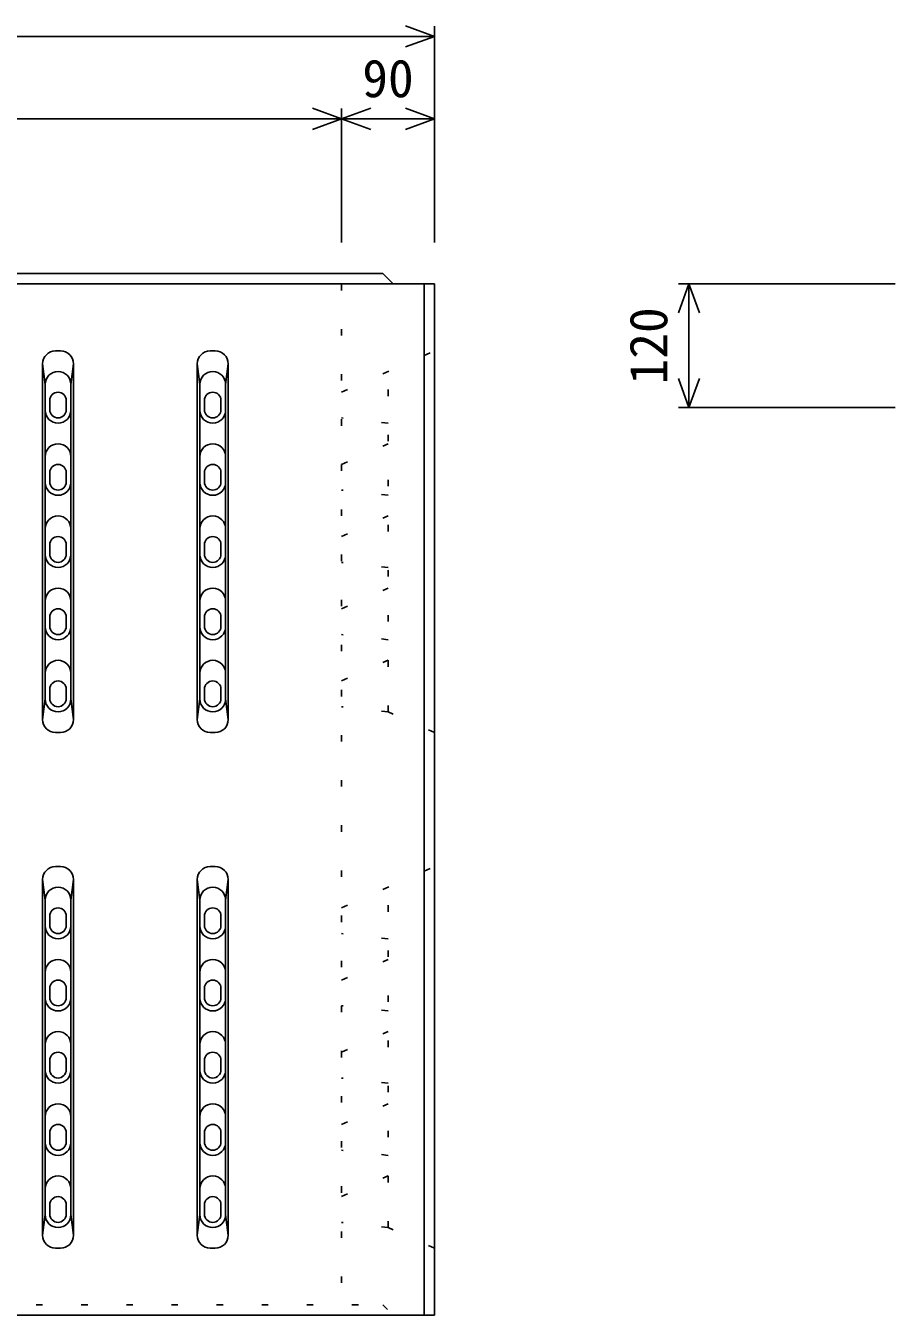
# Model space of a CAD drawing. Units: millimetres, scale not verified. Extents: x 12 to 21012, y 0 to 14850.
# Drawn here: x 14213 to 15056, y 3673 to 4923 of the extents above; entities that cross this region are included whole.
import ezdxf
from ezdxf.enums import TextEntityAlignment as Align

# ---------------------------------------------------------------- set-up
doc = ezdxf.new("R2010")
doc.units = ezdxf.units.MM
doc.header["$LTSCALE"] = 25
doc.linetypes.add('DOTTED', pattern=[1.75, 0.25, -1.5])
for name, color, linetype, lineweight in [('DIM', 7, 'Continuous', 25), ('OUTLINE', 3, 'Continuous', 25), ('OUTLINE2', 4, 'DOTTED', 25)]:
    doc.layers.add(name, color=color, linetype=linetype, lineweight=lineweight)
doc.styles.add('ＭＳ ゴシック', font='')
doc.styles.get('ＭＳ ゴシック').set_extended_font_data('MS Gothic')

msp = doc.modelspace()

# ---------------------------------------------------------------- linework, layer by layer
at = {"layer": 'DIM'}
for p, q in [((14609.33, 4912.65), (14581.14, 4922.91)), ((14609.33, 4922.65), (14609.33, 4712.65)), ((13429.33, 4912.65), (14609.33, 4912.65)), ((14581.14, 4902.39), (14609.33, 4912.65)), ((14519.33, 4832.65), (14491.14, 4842.91)), ((14519.33, 4832.65), (14547.52, 4842.91)), ((14519.33, 4842.65), (14519.33, 4712.65)), ((14609.33, 4832.65), (14581.14, 4842.91)), ((13519.33, 4832.65), (14519.33, 4832.65)), ((14491.14, 4822.39), (14519.33, 4832.65)), ((14519.33, 4832.65), (14609.33, 4832.65)), ((14547.52, 4822.39), (14519.33, 4832.65)), ((14581.14, 4822.39), (14609.33, 4832.65)), ((14856.06, 4672.65), (14845.8, 4644.46)), ((14846.06, 4672.65), (15056.07, 4672.65)), ((14856.06, 4552.65), (14856.06, 4672.65)), ((14866.32, 4644.46), (14856.06, 4672.65)), ((14856.06, 4552.65), (14845.8, 4580.84)), ((14866.32, 4580.84), (14856.06, 4552.65)), ((14846.06, 4552.65), (15056.07, 4552.65))]:
    msp.add_line(p, q, dxfattribs=at)
at = {"layer": 'OUTLINE'}
for p, q in [((13479.33, 4682.65), (14559.33, 4682.65)), ((14559.33, 4682.65), (14569.33, 4672.65)), ((13429.33, 4672.65), (14609.33, 4672.65)), ((14599.33, 4672.65), (14599.33, 3672.65)), ((14609.33, 4672.65), (14609.33, 3672.65)), ((14246.83, 4607.65), (14241.83, 4607.65)), ((14396.83, 4607.65), (14391.83, 4607.65)), ((14229.33, 4250.15), (14229.33, 4595.15)), ((14231.83, 4575.15), (14229.33, 4595.15)), ((14256.83, 4575.15), (14259.33, 4595.15)), ((14259.33, 4250.15), (14259.33, 4595.15)), ((14379.33, 4250.15), (14379.33, 4595.15)), ((14381.83, 4575.15), (14379.33, 4595.15)), ((14406.83, 4575.15), (14409.33, 4595.15)), ((14409.33, 4250.15), (14409.33, 4595.15)), ((14231.83, 4270.15), (14231.83, 4575.15)), ((14256.83, 4270.15), (14256.83, 4575.15)), ((14381.83, 4270.15), (14381.83, 4575.15)), ((14406.83, 4270.15), (14406.83, 4575.15)), ((14236.33, 4559.65), (14236.33, 4550.65)), ((14252.33, 4559.65), (14252.33, 4550.65)), ((14386.33, 4559.65), (14386.33, 4550.65)), ((14402.33, 4559.65), (14402.33, 4550.65)), ((14236.33, 4489.65), (14236.33, 4480.65)), ((14252.33, 4489.65), (14252.33, 4480.65)), ((14386.33, 4489.65), (14386.33, 4480.65)), ((14402.33, 4489.65), (14402.33, 4480.65)), ((14236.33, 4419.65), (14236.33, 4410.65)), ((14252.33, 4419.65), (14252.33, 4410.65)), ((14386.33, 4419.65), (14386.33, 4410.65)), ((14402.33, 4419.65), (14402.33, 4410.65)), ((14236.33, 4349.65), (14236.33, 4340.65)), ((14252.33, 4349.65), (14252.33, 4340.65)), ((14386.33, 4349.65), (14386.33, 4340.65)), ((14402.33, 4349.65), (14402.33, 4340.65)), ((14236.33, 4279.65), (14236.33, 4270.65)), ((14252.33, 4279.65), (14252.33, 4270.65)), ((14386.33, 4279.65), (14386.33, 4270.65)), ((14402.33, 4279.65), (14402.33, 4270.65)), ((14231.83, 4270.15), (14229.33, 4250.15)), ((14256.83, 4270.15), (14259.33, 4250.15)), ((14381.83, 4270.15), (14379.33, 4250.15)), ((14406.83, 4270.15), (14409.33, 4250.15)), ((14246.83, 4237.65), (14241.83, 4237.65)), ((14396.83, 4237.65), (14391.83, 4237.65)), ((14246.83, 4107.65), (14241.83, 4107.65)), ((14396.83, 4107.65), (14391.83, 4107.65)), ((14229.33, 3750.15), (14229.33, 4095.15)), ((14231.83, 4075.15), (14229.33, 4095.15)), ((14256.83, 4075.15), (14259.33, 4095.15)), ((14259.33, 3750.15), (14259.33, 4095.15)), ((14379.33, 3750.15), (14379.33, 4095.15)), ((14381.83, 4075.15), (14379.33, 4095.15)), ((14406.83, 4075.15), (14409.33, 4095.15)), ((14409.33, 3750.15), (14409.33, 4095.15)), ((14231.83, 3770.15), (14231.83, 4075.15)), ((14256.83, 3770.15), (14256.83, 4075.15)), ((14381.83, 3770.15), (14381.83, 4075.15)), ((14406.83, 3770.15), (14406.83, 4075.15)), ((14236.33, 4059.65), (14236.33, 4050.65)), ((14252.33, 4059.65), (14252.33, 4050.65)), ((14386.33, 4059.65), (14386.33, 4050.65)), ((14402.33, 4059.65), (14402.33, 4050.65)), ((14236.33, 3989.65), (14236.33, 3980.65)), ((14252.33, 3989.65), (14252.33, 3980.65)), ((14386.33, 3989.65), (14386.33, 3980.65)), ((14402.33, 3989.65), (14402.33, 3980.65)), ((14236.33, 3919.65), (14236.33, 3910.65)), ((14252.33, 3919.65), (14252.33, 3910.65)), ((14386.33, 3919.65), (14386.33, 3910.65)), ((14402.33, 3919.65), (14402.33, 3910.65)), ((14236.33, 3849.65), (14236.33, 3840.65)), ((14252.33, 3849.65), (14252.33, 3840.65)), ((14386.33, 3849.65), (14386.33, 3840.65)), ((14402.33, 3849.65), (14402.33, 3840.65)), ((14236.33, 3779.65), (14236.33, 3770.65)), ((14252.33, 3779.65), (14252.33, 3770.65)), ((14386.33, 3779.65), (14386.33, 3770.65)), ((14402.33, 3779.65), (14402.33, 3770.65)), ((14231.83, 3770.15), (14229.33, 3750.15)), ((14256.83, 3770.15), (14259.33, 3750.15)), ((14381.83, 3770.15), (14379.33, 3750.15)), ((14406.83, 3770.15), (14409.33, 3750.15)), ((14246.83, 3737.65), (14241.83, 3737.65)), ((14396.83, 3737.65), (14391.83, 3737.65)), ((13429.33, 3672.65), (14609.33, 3672.65))]:
    msp.add_line(p, q, dxfattribs=at)
for centre, radius, start, end in [((14241.83, 4595.15), 12.5, 90, 180), ((14246.83, 4595.15), 12.5, 0, 90), ((14391.83, 4595.15), 12.5, 90, 180), ((14396.83, 4595.15), 12.5, 0, 90), ((14244.33, 4575.15), 12.5, 0, 180), ((14394.33, 4575.15), 12.5, 0, 180), ((14244.33, 4559.65), 8, 0, 180), ((14394.33, 4559.65), 8, 0, 180), ((14244.33, 4550.15), 12.5, 180, 0), ((14244.33, 4550.65), 8, 180, 0), ((14394.33, 4550.15), 12.5, 180, 0), ((14394.33, 4550.65), 8, 180, 0), ((14244.33, 4505.15), 12.5, 0, 180), ((14394.33, 4505.15), 12.5, 0, 180), ((14244.33, 4489.65), 8, 0, 180), ((14394.33, 4489.65), 8, 0, 180), ((14244.33, 4480.15), 12.5, 180, 0), ((14244.33, 4480.65), 8, 180, 0), ((14394.33, 4480.15), 12.5, 180, 0), ((14394.33, 4480.65), 8, 180, 0), ((14244.33, 4435.15), 12.5, 0, 180), ((14394.33, 4435.15), 12.5, 0, 180), ((14244.33, 4419.65), 8, 0, 180), ((14394.33, 4419.65), 8, 0, 180), ((14244.33, 4410.15), 12.5, 180, 0), ((14244.33, 4410.65), 8, 180, 0), ((14394.33, 4410.15), 12.5, 180, 0), ((14394.33, 4410.65), 8, 180, 0), ((14244.33, 4365.15), 12.5, 0, 180), ((14394.33, 4365.15), 12.5, 0, 180), ((14244.33, 4349.65), 8, 0, 180), ((14394.33, 4349.65), 8, 0, 180), ((14244.33, 4340.15), 12.5, 180, 0), ((14244.33, 4340.65), 8, 180, 0), ((14394.33, 4340.15), 12.5, 180, 0), ((14394.33, 4340.65), 8, 180, 0), ((14244.33, 4295.15), 12.5, 0, 180), ((14394.33, 4295.15), 12.5, 0, 180), ((14244.33, 4279.65), 8, 0, 180), ((14394.33, 4279.65), 8, 0, 180), ((14244.33, 4270.15), 12.5, 180, 0), ((14244.33, 4270.65), 8, 180, 0), ((14394.33, 4270.15), 12.5, 180, 0), ((14394.33, 4270.65), 8, 180, 0), ((14241.83, 4250.15), 12.5, 180, 270), ((14246.83, 4250.15), 12.5, 270, 0), ((14391.83, 4250.15), 12.5, 180, 270), ((14396.83, 4250.15), 12.5, 270, 0), ((14241.83, 4095.15), 12.5, 90, 180), ((14246.83, 4095.15), 12.5, 0, 90), ((14391.83, 4095.15), 12.5, 90, 180), ((14396.83, 4095.15), 12.5, 0, 90), ((14244.33, 4075.15), 12.5, 0, 180), ((14394.33, 4075.15), 12.5, 0, 180), ((14244.33, 4059.65), 8, 0, 180), ((14394.33, 4059.65), 8, 0, 180), ((14244.33, 4050.15), 12.5, 180, 0), ((14244.33, 4050.65), 8, 180, 0), ((14394.33, 4050.15), 12.5, 180, 0), ((14394.33, 4050.65), 8, 180, 0), ((14244.33, 4005.15), 12.5, 0, 180), ((14394.33, 4005.15), 12.5, 0, 180), ((14244.33, 3989.65), 8, 0, 180), ((14394.33, 3989.65), 8, 0, 180), ((14244.33, 3980.15), 12.5, 180, 0), ((14244.33, 3980.65), 8, 180, 0), ((14394.33, 3980.15), 12.5, 180, 0), ((14394.33, 3980.65), 8, 180, 0), ((14244.33, 3935.15), 12.5, 0, 180), ((14394.33, 3935.15), 12.5, 0, 180), ((14244.33, 3919.65), 8, 0, 180), ((14394.33, 3919.65), 8, 0, 180), ((14244.33, 3910.15), 12.5, 180, 0), ((14244.33, 3910.65), 8, 180, 0), ((14394.33, 3910.15), 12.5, 180, 0), ((14394.33, 3910.65), 8, 180, 0), ((14244.33, 3865.15), 12.5, 0, 180), ((14394.33, 3865.15), 12.5, 0, 180), ((14244.33, 3849.65), 8, 0, 180), ((14394.33, 3849.65), 8, 0, 180), ((14244.33, 3840.15), 12.5, 180, 0), ((14244.33, 3840.65), 8, 180, 0), ((14394.33, 3840.15), 12.5, 180, 0), ((14394.33, 3840.65), 8, 180, 0), ((14244.33, 3795.15), 12.5, 0, 180), ((14394.33, 3795.15), 12.5, 0, 180), ((14244.33, 3779.65), 8, 0, 180), ((14394.33, 3779.65), 8, 0, 180), ((14244.33, 3770.15), 12.5, 180, 0), ((14244.33, 3770.65), 8, 180, 0), ((14394.33, 3770.15), 12.5, 180, 0), ((14394.33, 3770.65), 8, 180, 0), ((14241.83, 3750.15), 12.5, 180, 270), ((14246.83, 3750.15), 12.5, 270, 0), ((14391.83, 3750.15), 12.5, 180, 270), ((14396.83, 3750.15), 12.5, 270, 0)]:
    msp.add_arc(centre, radius, start, end, dxfattribs=at)
at = {"layer": 'OUTLINE2'}
for p, q in [((14519.33, 4672.65), (14519.33, 3672.65)), ((14519.33, 4567.65), (14609.33, 4607.65)), ((14564.33, 4257.65), (14564.33, 4587.65)), ((14564.33, 4537.65), (14519.33, 4542.65)), ((14519.33, 4497.65), (14564.33, 4517.65)), ((14564.33, 4467.65), (14519.33, 4472.65)), ((14519.33, 4427.65), (14564.33, 4447.65)), ((14564.33, 4397.65), (14519.33, 4402.65)), ((14519.33, 4357.65), (14564.33, 4377.65)), ((14564.33, 4327.65), (14519.33, 4332.65)), ((14519.33, 4287.65), (14564.33, 4307.65)), ((14564.33, 4257.65), (14519.33, 4262.65)), ((14609.33, 4237.65), (14564.33, 4257.65)), ((14519.33, 4067.65), (14609.33, 4107.65)), ((14564.33, 3757.65), (14564.33, 4087.65)), ((14564.33, 4037.65), (14519.33, 4042.65)), ((14519.33, 3997.65), (14564.33, 4017.65)), ((14564.33, 3967.65), (14519.33, 3972.65)), ((14519.33, 3927.65), (14564.33, 3947.65)), ((14564.33, 3897.65), (14519.33, 3902.65)), ((14519.33, 3857.65), (14564.33, 3877.65)), ((14564.33, 3827.65), (14519.33, 3832.65)), ((14519.33, 3787.65), (14564.33, 3807.65)), ((14564.33, 3757.65), (14519.33, 3762.65)), ((14609.33, 3737.65), (14564.33, 3757.65)), ((13479.33, 3682.65), (14559.33, 3682.65)), ((14559.33, 3682.65), (14569.33, 3672.65))]:
    msp.add_line(p, q, dxfattribs=at)

# ---------------------------------------------------------------- texts
at = {"layer": 'DIM', "style": 'ＭＳ ゴシック'}
msp.add_text('90', height=36.66, dxfattribs=at).set_placement((14539.33, 4842.65), align=Align.BOTTOM_LEFT)
msp.add_text('120', height=36.66, rotation=90, dxfattribs=at).set_placement((14846.06, 4575.15), align=Align.BOTTOM_LEFT)

doc.saveas('drawing.dxf')
